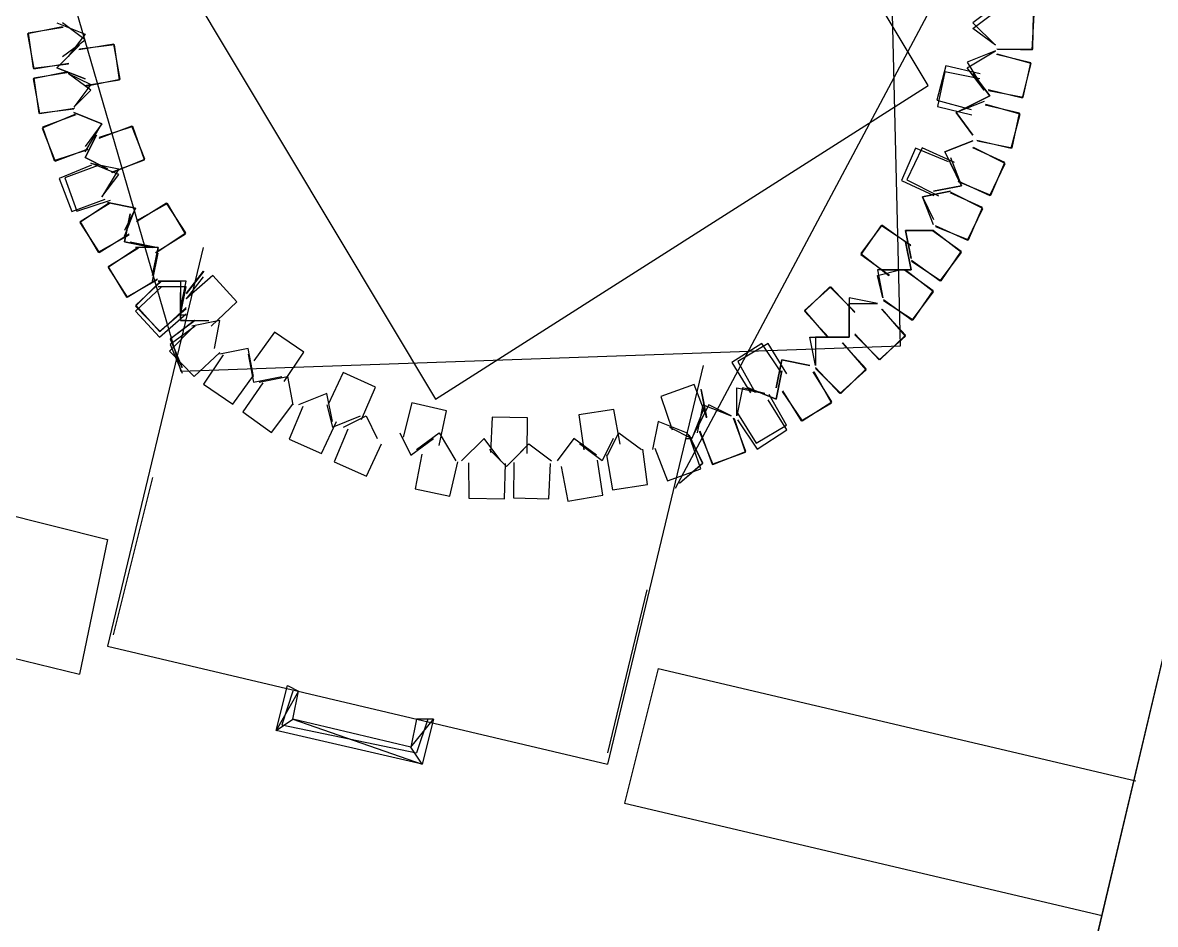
# Model space of a CAD drawing. Header units: feet. Extents: x -84 to 198, y -22 to 181.
# Drawn here: x 36.692 to 39.38, y 62.33 to 64.472 of the extents above; entities that cross this region are included whole.
import ezdxf

# ---------------------------------------------------------------- set-up
doc = ezdxf.new("R2010")
doc.units = ezdxf.units.FT
doc.layers.add('A-LINEA', color=7, linetype='CONTINUOUS')
doc.layers.add('A-LINEA-FINA', color=9, linetype='CONTINUOUS')

msp = doc.modelspace()

# ---------------------------------------------------------------- linework, layer by layer
at = {"layer": 'A-LINEA'}
for p, q in [((40.7867, 68.8311), (38.56, 59.4311)), ((40.7867, 68.8311), (38.56, 59.4311)), ((39, 64.5111), (38.9467, 64.4711)), ((39, 64.5111), (38.9467, 64.4711)), ((38.9467, 64.4711), (39, 64.4178)), ((38.9467, 64.4711), (39, 64.4178)), ((39, 64.4044), (38.9333, 64.3778)), ((39, 64.4044), (38.9333, 64.3778)), ((38.9333, 64.3778), (38.9733, 64.3111)), ((38.9333, 64.3778), (38.9733, 64.3111)), ((38.9067, 64.2578), (38.96, 64.2844)), ((38.9067, 64.2578), (38.96, 64.2844)), ((36.8133, 64.2578), (36.88, 64.2311)), ((36.8133, 64.2578), (36.88, 64.2311)), ((38.9467, 64.2044), (38.9067, 64.2578)), ((38.9467, 64.2044), (38.9067, 64.2578)), ((36.88, 64.2311), (36.84, 64.1778)), ((36.88, 64.2311), (36.84, 64.1778)), ((36.84, 64.1511), (36.8667, 64.2044)), ((36.84, 64.1511), (36.8667, 64.2044)), ((38.88, 64.1644), (38.9467, 64.1911)), ((38.88, 64.1644), (38.9467, 64.1911)), ((38.9067, 64.1111), (38.88, 64.1644)), ((38.9067, 64.1111), (38.88, 64.1644)), ((36.8933, 64.1244), (36.84, 64.1511)), ((36.8933, 64.1244), (36.84, 64.1511)), ((38.8267, 64.0578), (38.8933, 64.0711)), ((38.8267, 64.0578), (38.8933, 64.0711)), ((38.8533, 63.9911), (38.8267, 64.0578)), ((38.8533, 63.9911), (38.8267, 64.0578)), ((36.9333, 63.9511), (36.9467, 64.0178)), ((36.9333, 63.9511), (36.9467, 64.0178)), ((37, 63.9378), (36.9333, 63.9511)), ((37, 63.9378), (36.9333, 63.9511)), ((37.12, 63.9378), (36.8933, 62.9911)), ((37.12, 63.9378), (36.8933, 62.9911)), ((37, 63.8578), (37.0133, 63.9244)), ((37, 63.8578), (37.0133, 63.9244)), ((37, 63.8578), (37.0133, 63.9244)), ((37, 63.8578), (37.0133, 63.9244)), ((37.1216, 63.8816), (37.0801, 63.8273)), ((37.1216, 63.8816), (37.0801, 63.8273)), ((37.1205, 63.8812), (37.0802, 63.8294)), ((37.1205, 63.8812), (37.0802, 63.8294)), ((37.12, 63.8677), (37.0802, 63.8156)), ((37.12, 63.8677), (37.0802, 63.8156)), ((37.16, 63.7644), (37.0933, 63.7511)), ((37.16, 63.7644), (37.0933, 63.7511)), ((37.1467, 63.6978), (37.16, 63.7644)), ((37.1467, 63.6978), (37.16, 63.7644)), ((38.3067, 63.6578), (38.08, 62.7111)), ((38.3067, 63.6578), (38.08, 62.7111)), ((38.48, 63.5778), (38.4933, 63.6444)), ((38.48, 63.5778), (38.4933, 63.6444)), ((38.315, 63.5339), (38.3017, 63.6009)), ((38.315, 63.5339), (38.3017, 63.6009)), ((38.3148, 63.5335), (38.302, 63.6006)), ((38.3148, 63.5335), (38.302, 63.6006)), ((38.3157, 63.5355), (38.3029, 63.5998)), ((38.3157, 63.5355), (38.3029, 63.5998)), ((38.4133, 63.6044), (38.48, 63.5778)), ((38.4133, 63.6044), (38.48, 63.5778)), ((38.32, 63.5644), (38.2933, 63.5111)), ((38.32, 63.5644), (38.2933, 63.5111)), ((38.2267, 63.5111), (38.28, 63.4844)), ((38.2267, 63.5111), (38.28, 63.4844)), ((36.0933, 63.4444), (36.8933, 63.2444)), ((36.0933, 63.4444), (36.8933, 63.2444)), ((37, 63.3911), (36.9067, 63.0178)), ((37, 63.3911), (36.9067, 63.0178)), ((36.8933, 63.2444), (36.8267, 62.9244)), ((36.8933, 63.2444), (36.8267, 62.9244)), ((36.0133, 63.1244), (36.8267, 62.9244)), ((36.0133, 63.1244), (36.8267, 62.9244)), ((38.1733, 63.1244), (38.08, 62.7378)), ((38.1733, 63.1244), (38.08, 62.7378)), ((36.8933, 62.9911), (38.08, 62.7111)), ((36.8933, 62.9911), (38.08, 62.7111)), ((38.2, 62.9378), (39.3333, 62.6711)), ((38.2, 62.9378), (39.3333, 62.6711)), ((38.2, 62.9378), (39.3333, 62.6711)), ((38.2, 62.9378), (39.3333, 62.6711)), ((37.3333, 62.8844), (37.3067, 62.8044)), ((37.3333, 62.8844), (37.3067, 62.8044)), ((37.3333, 62.8844), (37.3067, 62.8044)), ((37.3333, 62.8844), (37.3067, 62.8044)), ((37.6533, 62.8178), (37.6267, 62.7378)), ((37.6533, 62.8178), (37.6267, 62.7378)), ((37.6533, 62.8178), (37.6267, 62.7378)), ((37.6533, 62.8178), (37.6267, 62.7378)), ((37.3067, 62.8044), (37.6267, 62.7378)), ((37.3067, 62.8044), (37.6267, 62.7378)), ((37.3067, 62.8044), (37.6267, 62.7378)), ((37.3067, 62.8044), (37.6267, 62.7378))]:
    msp.add_line(p, q, dxfattribs=at)
for points in [[(39, 61.2844), (39.9733, 61.0578), (41.32, 66.7511), (40.3467, 66.9778), (39, 61.2844)], [(39, 61.2844), (39.9733, 61.0578), (41.32, 66.7511), (40.3467, 66.9778), (39, 61.2844)], [(37.5588, 65.7228), (36.7257, 64.8222), (37.067, 63.6439)], [(37.5588, 65.7228), (36.7257, 64.8222), (37.067, 63.6439)], [(37.5588, 65.7228), (36.7257, 64.8222), (37.067, 63.6439)], [(37.5588, 65.7228), (36.7257, 64.8222), (37.067, 63.6439)], [(38.2412, 63.3661), (39.0589, 64.9039), (37.5588, 65.7228)], [(38.2412, 63.3661), (39.0589, 64.9039), (37.5588, 65.7228)], [(38.1287, 65.5111), (36.9593, 64.767), (37.6713, 63.5778), (38.8407, 64.3219), (38.1287, 65.5111)], [(37.6713, 63.5778), (38.8407, 64.3219), (38.1287, 65.5111), (36.9593, 64.767), (37.6713, 63.5778)], [(38.1287, 65.5111), (36.9593, 64.767), (37.6713, 63.5778), (38.8407, 64.3219), (38.1287, 65.5111)], [(37.6713, 63.5778), (38.8407, 64.3219), (38.1287, 65.5111), (36.9593, 64.767), (37.6713, 63.5778)], [(37.067, 63.6439), (38.775, 63.7038), (38.733, 65.445)], [(37.067, 63.6439), (38.775, 63.7038), (38.733, 65.445)], [(39, 64.4178), (38.9467, 64.4578), (39, 64.4978)], [(39, 64.4178), (38.9467, 64.4578), (39, 64.4978)], [(39.0032, 64.4097), (39.0872, 64.4068), (39.0917, 64.4907), (39.0079, 64.4969)], [(39.0032, 64.4097), (39.0872, 64.4068), (39.0917, 64.4907), (39.0079, 64.4969)], [(39.0047, 64.4082), (39.0888, 64.4083), (39.0902, 64.4924), (39.0063, 64.4955)], [(39.0047, 64.4082), (39.0888, 64.4083), (39.0902, 64.4924), (39.0063, 64.4955)], [(36.7861, 64.4614), (36.7037, 64.4448), (36.7186, 64.3622), (36.8016, 64.3755)], [(36.7861, 64.4614), (36.7037, 64.4448), (36.7186, 64.3622), (36.8016, 64.3755)], [(36.7879, 64.4602), (36.705, 64.4466), (36.7169, 64.3635), (36.8003, 64.3737)], [(36.7879, 64.4602), (36.705, 64.4466), (36.7169, 64.3635), (36.8003, 64.3737)], [(36.7733, 64.4711), (36.84, 64.4444), (36.8, 64.3911)], [(36.7733, 64.4711), (36.84, 64.4444), (36.8, 64.3911)], [(36.7867, 64.3911), (36.84, 64.4311), (36.7867, 64.4711)], [(36.7867, 64.3911), (36.84, 64.4311), (36.7867, 64.4711)], [(36.8267, 64.4178), (36.7733, 64.3644), (36.84, 64.3378)], [(36.84, 64.3378), (36.7733, 64.3644), (36.8267, 64.4178)], [(36.8267, 64.4178), (36.7733, 64.3644), (36.84, 64.3378)], [(36.84, 64.3378), (36.7733, 64.3644), (36.8267, 64.4178)], [(36.8406, 64.3208), (36.923, 64.3374), (36.908, 64.4201), (36.8251, 64.4068)], [(36.8406, 64.3208), (36.923, 64.3374), (36.908, 64.4201), (36.8251, 64.4068)], [(36.8388, 64.3221), (36.9217, 64.3356), (36.9098, 64.4188), (36.8264, 64.4085)], [(36.8388, 64.3221), (36.9217, 64.3356), (36.9098, 64.4188), (36.8264, 64.4085)], [(38.9733, 64.3111), (38.9333, 64.3644), (39, 64.4044)], [(38.9733, 64.3111), (38.9333, 64.3644), (39, 64.4044)], [(38.9826, 64.3124), (39.0644, 64.2931), (39.0852, 64.3745), (39.0043, 64.3969)], [(38.9826, 64.3124), (39.0644, 64.2931), (39.0852, 64.3745), (39.0043, 64.3969)], [(38.9838, 64.3105), (39.0663, 64.2943), (39.0841, 64.3764), (39.0024, 64.3958)], [(38.9838, 64.3105), (39.0663, 64.2943), (39.0841, 64.3764), (39.0024, 64.3958)], [(36.7994, 64.3547), (36.717, 64.3382), (36.732, 64.2555), (36.8149, 64.2688)], [(36.7994, 64.3547), (36.717, 64.3382), (36.732, 64.2555), (36.8149, 64.2688)], [(36.8012, 64.3535), (36.7183, 64.34), (36.7302, 64.2568), (36.8136, 64.2671)], [(36.8012, 64.3535), (36.7183, 64.34), (36.7302, 64.2568), (36.8136, 64.2671)], [(36.8133, 64.2711), (36.8533, 64.3111), (36.8, 64.3511)], [(36.8, 64.3511), (36.8533, 64.3244), (36.8133, 64.2711)], [(36.8133, 64.2711), (36.8533, 64.3111), (36.8, 64.3511)], [(36.8, 64.3511), (36.8533, 64.3244), (36.8133, 64.2711)], [(38.964, 64.3499), (38.8822, 64.3691), (38.8614, 64.2877), (38.9424, 64.2653)], [(38.964, 64.3499), (38.8822, 64.3691), (38.8614, 64.2877), (38.9424, 64.2653)], [(38.9628, 64.3384), (38.8804, 64.3546), (38.8625, 64.2725), (38.9443, 64.253)], [(38.9628, 64.3384), (38.8804, 64.3546), (38.8625, 64.2725), (38.9443, 64.253)], [(38.9333, 64.2711), (38.9867, 64.2978), (38.9467, 64.3511)], [(38.9467, 64.3511), (38.9867, 64.2978), (38.9333, 64.2711)], [(38.9333, 64.2711), (38.9867, 64.2978), (38.9467, 64.3511)], [(38.9467, 64.3511), (38.9867, 64.2978), (38.9333, 64.2711)], [(38.9733, 64.2844), (38.9067, 64.2578), (38.9467, 64.2044)], [(38.9733, 64.2844), (38.9067, 64.2578), (38.9467, 64.2044)], [(38.956, 64.1924), (39.0378, 64.1731), (39.0586, 64.2545), (38.9776, 64.2769)], [(38.956, 64.1924), (39.0378, 64.1731), (39.0586, 64.2545), (38.9776, 64.2769)], [(38.9572, 64.1905), (39.0396, 64.1743), (39.0575, 64.2564), (38.9757, 64.2758)], [(38.9572, 64.1905), (39.0396, 64.1743), (39.0575, 64.2564), (38.9757, 64.2758)], [(36.8156, 64.2535), (36.7381, 64.2212), (36.7689, 64.143), (36.8476, 64.1722)], [(36.8156, 64.2535), (36.7381, 64.2212), (36.7689, 64.143), (36.8476, 64.1722)], [(36.8177, 64.2526), (36.739, 64.2232), (36.7669, 64.1439), (36.8467, 64.1703)], [(36.8177, 64.2526), (36.739, 64.2232), (36.7669, 64.1439), (36.8467, 64.1703)], [(36.84, 64.1644), (36.88, 64.2311), (36.8133, 64.2578)], [(36.84, 64.1644), (36.88, 64.2311), (36.8133, 64.2578)], [(36.9044, 64.1154), (36.9819, 64.1477), (36.9511, 64.2259), (36.8724, 64.1967)], [(36.9044, 64.1154), (36.9819, 64.1477), (36.9511, 64.2259), (36.8724, 64.1967)], [(36.9023, 64.1163), (36.981, 64.1457), (36.9531, 64.225), (36.8733, 64.1986)], [(36.9023, 64.1163), (36.981, 64.1457), (36.9531, 64.225), (36.8733, 64.1986)], [(36.8667, 64.2044), (36.84, 64.1511), (36.8933, 64.1244)], [(36.8667, 64.2044), (36.84, 64.1511), (36.8933, 64.1244)], [(38.9467, 64.1911), (38.88, 64.1644), (38.9067, 64.1111)], [(38.9467, 64.1911), (38.88, 64.1644), (38.9067, 64.1111)], [(38.8885, 64.1414), (38.8108, 64.1734), (38.7773, 64.0964), (38.8537, 64.0613)], [(38.8885, 64.1414), (38.8108, 64.1734), (38.7773, 64.0964), (38.8537, 64.0613)], [(38.9027, 64.1394), (38.8262, 64.1742), (38.7899, 64.0984), (38.8649, 64.0606)], [(38.9027, 64.1394), (38.8262, 64.1742), (38.7899, 64.0984), (38.8649, 64.0606)], [(38.9107, 64.0962), (38.9871, 64.0614), (39.0235, 64.1372), (38.9484, 64.1749)], [(38.9107, 64.0962), (38.9871, 64.0614), (39.0235, 64.1372), (38.9484, 64.1749)], [(38.9115, 64.0942), (38.9892, 64.0622), (39.0227, 64.1392), (38.9463, 64.1742)], [(38.9115, 64.0942), (38.9892, 64.0622), (39.0227, 64.1392), (38.9463, 64.1742)], [(36.8556, 64.1335), (36.7781, 64.1012), (36.8089, 64.023), (36.8876, 64.0522)], [(36.8556, 64.1335), (36.7781, 64.1012), (36.8089, 64.023), (36.8876, 64.0522)], [(36.871, 64.1326), (36.7923, 64.1032), (36.8202, 64.0239), (36.9, 64.0503)], [(36.871, 64.1326), (36.7923, 64.1032), (36.8202, 64.0239), (36.9, 64.0503)], [(36.88, 64.0578), (36.92, 64.1111), (36.8533, 64.1378)], [(36.8533, 64.1378), (36.92, 64.1244), (36.88, 64.0578)], [(36.88, 64.0578), (36.92, 64.1111), (36.8533, 64.1378)], [(36.8533, 64.1378), (36.92, 64.1244), (36.88, 64.0578)], [(38.8933, 64.1511), (38.92, 64.0844), (38.8533, 64.0711)], [(38.8933, 64.1511), (38.92, 64.0844), (38.8533, 64.0711)], [(38.8533, 64.0711), (38.92, 64.0844), (38.8933, 64.1378)], [(38.8533, 64.0711), (38.92, 64.0844), (38.8933, 64.1378)], [(38.8933, 64.0711), (38.8267, 64.0578), (38.8533, 64.0044)], [(38.8933, 64.0711), (38.8267, 64.0578), (38.8533, 64.0044)], [(38.8573, 63.9895), (38.9338, 63.9547), (38.9701, 64.0305), (38.8951, 64.0683)], [(38.8573, 63.9895), (38.9338, 63.9547), (38.9701, 64.0305), (38.8951, 64.0683)], [(38.8582, 63.9875), (38.9359, 63.9555), (38.9694, 64.0325), (38.893, 64.0676)], [(38.8582, 63.9875), (38.9359, 63.9555), (38.9694, 64.0325), (38.893, 64.0676)], [(36.8977, 64.0434), (36.8279, 63.9966), (36.8733, 63.9259), (36.9449, 63.97)], [(36.8977, 64.0434), (36.8279, 63.9966), (36.8733, 63.9259), (36.9449, 63.97)], [(36.8998, 64.043), (36.8284, 63.9987), (36.8712, 63.9265), (36.9443, 63.9679)], [(36.8998, 64.043), (36.8284, 63.9987), (36.8712, 63.9265), (36.9443, 63.9679)], [(36.9333, 63.9644), (36.96, 64.0311), (36.8933, 64.0444)], [(36.8933, 64.0444), (36.96, 64.0311), (36.9333, 63.9778)], [(36.9333, 63.9644), (36.96, 64.0311), (36.8933, 64.0444)], [(36.8933, 64.0444), (36.96, 64.0311), (36.9333, 63.9778)], [(37.009, 63.9255), (37.0788, 63.9723), (37.0333, 64.0429), (36.9618, 63.9989)], [(37.009, 63.9255), (37.0788, 63.9723), (37.0333, 64.0429), (36.9618, 63.9989)], [(37.0068, 63.9259), (37.0783, 63.9701), (37.0354, 64.0424), (36.9623, 64.001)], [(37.0068, 63.9259), (37.0783, 63.9701), (37.0354, 64.0424), (36.9623, 64.001)], [(36.9467, 64.0178), (36.9333, 63.9511), (37, 63.9378)], [(36.9467, 64.0178), (36.9333, 63.9511), (37, 63.9378)], [(38.7991, 63.9414), (38.7309, 63.9904), (38.6805, 63.9232), (38.7468, 63.8715)], [(38.7991, 63.9414), (38.7309, 63.9904), (38.6805, 63.9232), (38.7468, 63.8715)], [(38.7987, 63.9435), (38.7288, 63.99), (38.6809, 63.921), (38.7489, 63.8718)], [(38.7987, 63.9435), (38.7288, 63.99), (38.6809, 63.921), (38.7489, 63.8718)], [(38.8533, 63.9778), (38.7867, 63.9778), (38.8, 63.9111)], [(38.8, 63.9111), (38.7867, 63.9778), (38.8533, 63.9778)], [(38.8533, 63.9778), (38.7867, 63.9778), (38.8, 63.9111)], [(38.8, 63.9111), (38.7867, 63.9778), (38.8533, 63.9778)], [(38.8009, 63.9075), (38.8691, 63.8585), (38.9195, 63.9257), (38.8532, 63.9774)], [(38.8009, 63.9075), (38.8691, 63.8585), (38.9195, 63.9257), (38.8532, 63.9774)], [(38.8013, 63.9054), (38.8712, 63.8588), (38.9191, 63.9279), (38.8511, 63.9771)], [(38.8013, 63.9054), (38.8712, 63.8588), (38.9191, 63.9279), (38.8511, 63.9771)], [(36.9467, 63.9511), (37.0133, 63.9378), (37, 63.8711)], [(36.9467, 63.9511), (37.0133, 63.9378), (37, 63.8711)], [(38.7333, 63.8844), (38.8, 63.8844), (38.7867, 63.9511)], [(38.7867, 63.9511), (38.8, 63.8844), (38.7333, 63.8844)], [(38.7333, 63.8844), (38.8, 63.8844), (38.7867, 63.9511)], [(38.7867, 63.9511), (38.8, 63.8844), (38.7333, 63.8844)], [(36.9644, 63.9368), (36.8946, 63.89), (36.94, 63.8193), (37.0116, 63.8633)], [(36.9644, 63.9368), (36.8946, 63.89), (36.94, 63.8193), (37.0116, 63.8633)], [(36.9665, 63.9363), (36.8951, 63.8921), (36.9379, 63.8198), (37.011, 63.8612)], [(36.9665, 63.9363), (36.8951, 63.8921), (36.9379, 63.8198), (37.011, 63.8612)], [(37, 63.8711), (37.0133, 63.9378), (36.96, 63.9378)], [(37, 63.8711), (37.0133, 63.9378), (36.96, 63.9378)], [(37.1389, 63.7511), (37.2, 63.8088), (37.1434, 63.871), (37.0802, 63.8157)], [(37.1389, 63.7511), (37.2, 63.8088), (37.1434, 63.871), (37.0802, 63.8157)], [(38.7867, 63.8844), (38.72, 63.8844), (38.7333, 63.8178)], [(38.7333, 63.8178), (38.72, 63.8711), (38.7733, 63.8844)], [(38.7867, 63.8844), (38.72, 63.8844), (38.7333, 63.8178)], [(38.7333, 63.8178), (38.72, 63.8711), (38.7733, 63.8844)], [(38.7342, 63.8142), (38.8024, 63.7651), (38.8528, 63.8324), (38.7866, 63.8841)], [(38.7342, 63.8142), (38.8024, 63.7651), (38.8528, 63.8324), (38.7866, 63.8841)], [(38.7346, 63.8121), (38.8046, 63.7655), (38.8525, 63.8345), (38.7844, 63.8838)], [(38.7346, 63.8121), (38.8046, 63.7655), (38.8525, 63.8345), (38.7844, 63.8838)], [(37.0193, 63.8578), (36.96, 63.7983), (37.0183, 63.7378), (37.0799, 63.7949)], [(37.0193, 63.8578), (36.96, 63.7983), (37.0183, 63.7378), (37.0799, 63.7949)], [(37.021, 63.8444), (36.96, 63.7866), (37.0166, 63.7245), (37.0798, 63.7799)], [(37.021, 63.8444), (36.96, 63.7866), (37.0166, 63.7245), (37.0798, 63.7799)], [(37.021, 63.8444), (36.96, 63.7866), (37.0166, 63.7245), (37.0798, 63.7799)], [(37.021, 63.8444), (36.96, 63.7866), (37.0166, 63.7245), (37.0798, 63.7799)], [(37.0215, 63.8578), (36.9601, 63.8004), (37.0162, 63.7379), (37.0798, 63.7928)], [(37.0215, 63.8578), (36.9601, 63.8004), (37.0162, 63.7379), (37.0798, 63.7928)], [(37.0667, 63.7911), (37.08, 63.8578), (37.0133, 63.8578)], [(37.0133, 63.8578), (37.0667, 63.8578), (37.0667, 63.7911)], [(37.0667, 63.7911), (37.08, 63.8578), (37.0133, 63.8578)], [(37.0133, 63.8578), (37.0667, 63.8578), (37.0667, 63.7911)], [(37.0667, 63.7778), (37.08, 63.8444), (37.0133, 63.8444)], [(37.0667, 63.7778), (37.08, 63.8444), (37.0133, 63.8444)], [(37.0667, 63.7778), (37.08, 63.8444), (37.0133, 63.8444)], [(37.0667, 63.7778), (37.08, 63.8444), (37.0133, 63.8444)], [(38.6667, 63.7851), (38.6071, 63.8444), (38.5467, 63.7861), (38.6038, 63.7245)], [(38.6667, 63.7851), (38.6071, 63.8444), (38.5467, 63.7861), (38.6038, 63.7245)], [(38.6666, 63.783), (38.6093, 63.8444), (38.5468, 63.7883), (38.6017, 63.7247)], [(38.6666, 63.783), (38.6093, 63.8444), (38.5468, 63.7883), (38.6017, 63.7247)], [(37.0667, 63.8311), (37.0667, 63.7778), (37.08, 63.7778)], [(37.08, 63.7644), (37.0667, 63.7644), (37.0667, 63.8311)], [(37.0667, 63.8311), (37.0667, 63.7644), (37.08, 63.7644)], [(37.0667, 63.8311), (37.0667, 63.7644), (37.1333, 63.7644)], [(37.0667, 63.8311), (37.0667, 63.7778), (37.08, 63.7778)], [(37.08, 63.7644), (37.0667, 63.7644), (37.0667, 63.8311)], [(37.0667, 63.8311), (37.0667, 63.7644), (37.08, 63.7644)], [(37.0667, 63.8311), (37.0667, 63.7644), (37.1333, 63.7644)], [(38.72, 63.8044), (38.6533, 63.8178), (38.6533, 63.7511)], [(38.72, 63.8044), (38.6533, 63.8178), (38.6533, 63.7511)], [(38.5867, 63.7244), (38.6533, 63.7244), (38.6533, 63.7911)], [(38.6533, 63.7911), (38.6533, 63.7244), (38.5867, 63.7244)], [(38.5867, 63.7244), (38.6533, 63.7244), (38.6533, 63.7911)], [(38.6533, 63.7911), (38.6533, 63.7244), (38.5867, 63.7244)], [(38.6533, 63.7378), (38.6533, 63.8044), (38.72, 63.8044)], [(38.6533, 63.7378), (38.6533, 63.8044), (38.72, 63.8044)], [(38.6667, 63.7304), (38.7262, 63.6711), (38.7866, 63.7295), (38.7295, 63.791)], [(38.6667, 63.7304), (38.7262, 63.6711), (38.7866, 63.7295), (38.7295, 63.791)], [(38.6667, 63.7326), (38.724, 63.6712), (38.7865, 63.7273), (38.7317, 63.7909)], [(38.6667, 63.7326), (38.724, 63.6712), (38.7865, 63.7273), (38.7317, 63.7909)], [(37.0993, 63.7644), (37.042, 63.7196), (37.07, 63.6525)], [(37.0993, 63.7644), (37.042, 63.7196), (37.07, 63.6525)], [(37.1015, 63.7644), (37.0423, 63.7208), (37.0698, 63.6526)], [(37.1015, 63.7644), (37.0423, 63.7208), (37.0698, 63.6526)], [(37.099, 63.7511), (37.04, 63.6913), (37.0987, 63.6311), (37.1599, 63.6886)], [(37.099, 63.7511), (37.04, 63.6913), (37.0987, 63.6311), (37.1599, 63.6886)], [(37.101, 63.7511), (37.0421, 63.707), (37.0703, 63.639)], [(37.101, 63.7511), (37.0421, 63.707), (37.0703, 63.639)], [(37.3126, 63.6191), (37.3589, 63.6893), (37.2897, 63.7369), (37.2407, 63.6686)], [(37.3126, 63.6191), (37.3589, 63.6893), (37.2897, 63.7369), (37.2407, 63.6686)], [(38.4923, 63.6401), (38.4455, 63.7099), (38.3748, 63.6644), (38.4189, 63.5929)], [(38.4923, 63.6401), (38.4455, 63.7099), (38.3748, 63.6644), (38.4189, 63.5929)], [(38.5052, 63.638), (38.461, 63.7094), (38.3887, 63.6666), (38.4301, 63.5934)], [(38.5052, 63.638), (38.461, 63.7094), (38.3887, 63.6666), (38.4301, 63.5934)], [(38.5733, 63.6578), (38.56, 63.7244), (38.6267, 63.7244)], [(38.5733, 63.6578), (38.56, 63.7244), (38.6267, 63.7244)], [(38.64, 63.7244), (38.5733, 63.7244), (38.5733, 63.6578)], [(38.64, 63.7244), (38.5733, 63.7244), (38.5733, 63.6578)], [(38.5733, 63.6504), (38.6329, 63.5911), (38.6933, 63.6495), (38.6362, 63.711)], [(38.5733, 63.6504), (38.6329, 63.5911), (38.6933, 63.6495), (38.6362, 63.711)], [(38.5734, 63.6526), (38.6307, 63.5912), (38.6932, 63.6473), (38.6383, 63.7109)], [(38.5734, 63.6526), (38.6307, 63.5912), (38.6932, 63.6473), (38.6383, 63.7109)], [(37.1673, 63.6831), (37.1211, 63.6129), (37.1904, 63.5654), (37.2393, 63.6337)], [(37.1673, 63.6831), (37.1211, 63.6129), (37.1904, 63.5654), (37.2393, 63.6337)], [(37.24, 63.6311), (37.2267, 63.6978), (37.16, 63.6844)], [(37.24, 63.6311), (37.2267, 63.6978), (37.16, 63.6844)], [(37.2267, 63.6844), (37.24, 63.6178), (37.3067, 63.6311)], [(37.2267, 63.6844), (37.24, 63.6178), (37.3067, 63.6311)], [(38.56, 63.6578), (38.4933, 63.6711), (38.48, 63.6044)], [(38.48, 63.6044), (38.4933, 63.6711), (38.56, 63.6578)], [(38.56, 63.6578), (38.4933, 63.6711), (38.48, 63.6044)], [(38.48, 63.6044), (38.4933, 63.6711), (38.56, 63.6578)], [(37.2533, 63.6178), (37.32, 63.6311), (37.3333, 63.5644)], [(37.2533, 63.6178), (37.32, 63.6311), (37.3333, 63.5644)], [(37.4962, 63.529), (37.5292, 63.6063), (37.4526, 63.6408), (37.4166, 63.5648)], [(37.4962, 63.529), (37.5292, 63.6063), (37.4526, 63.6408), (37.4166, 63.5648)], [(38.4933, 63.6444), (38.48, 63.5778), (38.4133, 63.6044)], [(38.4933, 63.6444), (38.48, 63.5778), (38.4133, 63.6044)], [(38.4944, 63.5955), (38.5412, 63.5257), (38.6118, 63.5711), (38.5678, 63.6427)], [(38.4944, 63.5955), (38.5412, 63.5257), (38.6118, 63.5711), (38.5678, 63.6427)], [(38.4948, 63.5976), (38.539, 63.5262), (38.6113, 63.569), (38.5699, 63.6421)], [(38.4948, 63.5976), (38.539, 63.5262), (38.6113, 63.569), (38.5699, 63.6421)], [(37.2616, 63.6166), (37.2143, 63.5472), (37.2827, 63.4985), (37.3328, 63.566)], [(37.2616, 63.6166), (37.2143, 63.5472), (37.2827, 63.4985), (37.3328, 63.566)], [(38.315, 63.5338), (38.285, 63.6123), (38.206, 63.5839), (38.2329, 63.5043)], [(38.315, 63.5338), (38.285, 63.6123), (38.206, 63.5839), (38.2329, 63.5043)], [(38.4533, 63.5911), (38.4, 63.6044), (38.3867, 63.5378)], [(38.3867, 63.5378), (38.3867, 63.6044), (38.4533, 63.5911)], [(38.4533, 63.5911), (38.4, 63.6044), (38.3867, 63.5378)], [(38.3867, 63.5378), (38.3867, 63.6044), (38.4533, 63.5911)], [(37.4267, 63.5244), (37.4133, 63.5911), (37.3467, 63.5644)], [(37.4267, 63.5244), (37.4133, 63.5911), (37.3467, 63.5644)], [(37.6799, 63.4678), (37.6972, 63.5501), (37.6154, 63.569), (37.5949, 63.4875)], [(37.6799, 63.4678), (37.6972, 63.5501), (37.6154, 63.569), (37.5949, 63.4875)], [(38.3877, 63.5288), (38.4345, 63.459), (38.5052, 63.5045), (38.4611, 63.576)], [(38.3877, 63.5288), (38.4345, 63.459), (38.5052, 63.5045), (38.4611, 63.576)], [(38.3881, 63.5443), (38.4324, 63.4728), (38.5046, 63.5157), (38.4632, 63.5888)], [(38.3881, 63.5443), (38.4324, 63.4728), (38.5046, 63.5157), (38.4632, 63.5888)], [(37.357, 63.5599), (37.3241, 63.4826), (37.4008, 63.4482), (37.4367, 63.5241)], [(37.357, 63.5599), (37.3241, 63.4826), (37.4008, 63.4482), (37.4367, 63.5241)], [(37.4133, 63.5644), (37.4267, 63.5111), (37.4933, 63.5378)], [(37.4133, 63.5644), (37.4267, 63.5111), (37.4933, 63.5378)], [(38.1094, 63.4705), (38.0949, 63.5532), (38.0119, 63.5403), (38.0232, 63.4571)], [(38.1094, 63.4705), (38.0949, 63.5532), (38.0119, 63.5403), (38.0232, 63.4571)], [(38.3067, 63.5511), (38.28, 63.4844), (38.2667, 63.4978)], [(38.3067, 63.5511), (38.28, 63.4844), (38.2667, 63.4978)], [(38.3733, 63.5378), (38.32, 63.5644), (38.2933, 63.5111)], [(38.2933, 63.4978), (38.3067, 63.5644), (38.3733, 63.5378)], [(38.3733, 63.5378), (38.32, 63.5644), (38.2933, 63.5111)], [(38.3733, 63.5378), (38.32, 63.5644), (38.2933, 63.5111)], [(38.2933, 63.4978), (38.3067, 63.5644), (38.3733, 63.5378)], [(38.3733, 63.5378), (38.32, 63.5644), (38.2933, 63.5111)], [(37.4533, 63.5111), (37.5067, 63.5378), (37.5333, 63.4844)], [(37.4533, 63.5111), (37.5067, 63.5378), (37.5333, 63.4844)], [(37.8893, 63.4488), (37.8898, 63.5329), (37.8058, 63.535), (37.802, 63.4511)], [(37.8893, 63.4488), (37.8898, 63.5329), (37.8058, 63.535), (37.802, 63.4511)], [(38.2667, 63.4978), (38.2, 63.5244), (38.1867, 63.4578)], [(38.2667, 63.4978), (38.2, 63.5244), (38.1867, 63.4578)], [(38.2267, 63.5111), (38.28, 63.4844), (38.3067, 63.5378)], [(38.2267, 63.5111), (38.28, 63.4844), (38.3067, 63.5378)], [(38.2667, 63.4978), (38.28, 63.4844), (38.3067, 63.5378)], [(38.2667, 63.4844), (38.28, 63.4844), (38.3067, 63.5378)], [(38.2667, 63.4978), (38.28, 63.4844), (38.3067, 63.5378)], [(38.2667, 63.4844), (38.28, 63.4844), (38.3067, 63.5378)], [(38.2976, 63.5001), (38.3299, 63.4225), (38.4081, 63.4533), (38.3789, 63.5321)], [(38.2976, 63.5001), (38.3299, 63.4225), (38.4081, 63.4533), (38.3789, 63.5321)], [(38.2983, 63.5017), (38.3284, 63.4232), (38.4074, 63.4518), (38.3804, 63.5313)], [(38.2983, 63.5017), (38.3284, 63.4232), (38.4074, 63.4518), (38.3804, 63.5313)], [(38.2985, 63.5021), (38.3279, 63.4234), (38.4072, 63.4513), (38.3808, 63.5311)], [(38.2985, 63.5021), (38.3279, 63.4234), (38.4072, 63.4513), (38.3808, 63.5311)], [(37.4634, 63.5064), (37.4309, 63.429), (37.5077, 63.3949), (37.5433, 63.4711)], [(37.4634, 63.5064), (37.4309, 63.429), (37.5077, 63.3949), (37.5433, 63.4711)], [(37.5867, 63.4978), (37.6133, 63.4444), (37.6667, 63.4844)], [(37.5867, 63.4978), (37.6133, 63.4444), (37.6667, 63.4844)], [(37.6267, 63.4578), (37.68, 63.4978), (37.72, 63.4311)], [(37.6267, 63.4578), (37.68, 63.4978), (37.72, 63.4311)], [(37.8267, 63.4311), (37.7867, 63.4844), (37.7333, 63.4311)], [(37.8267, 63.4311), (37.7867, 63.4844), (37.7333, 63.4311)], [(38.0533, 63.4444), (38, 63.4844), (37.96, 63.4311)], [(38.0533, 63.4444), (38, 63.4844), (37.96, 63.4311)], [(38.0933, 63.4844), (38.0667, 63.4311), (38.0133, 63.4711)], [(38.0933, 63.4844), (38.0667, 63.4311), (38.0133, 63.4711)], [(38.08, 63.4444), (38.1067, 63.4978), (38.16, 63.4578)], [(38.08, 63.4444), (38.1067, 63.4978), (38.16, 63.4578)], [(38.1916, 63.4615), (38.2218, 63.3832), (38.3008, 63.4119), (38.2736, 63.4914)], [(38.1916, 63.4615), (38.2218, 63.3832), (38.3008, 63.4119), (38.2736, 63.4914)], [(38.2502, 63.3779), (38.3054, 63.4253), (38.2742, 63.4911)], [(38.2502, 63.3779), (38.3054, 63.4253), (38.2742, 63.4911)], [(38.2504, 63.3779), (38.3056, 63.4265), (38.2722, 63.4921)], [(38.2504, 63.3779), (38.3056, 63.4265), (38.2722, 63.4921)], [(38.2506, 63.3779), (38.3055, 63.4258), (38.2737, 63.4913)], [(38.2506, 63.3779), (38.3055, 63.4258), (38.2737, 63.4913)], [(37.88, 63.4578), (37.84, 63.4178), (37.8, 63.4578)], [(37.88, 63.4578), (37.84, 63.4178), (37.8, 63.4578)], [(37.8533, 63.4311), (37.8933, 63.4711), (37.9467, 63.4311)], [(37.8533, 63.4311), (37.8933, 63.4711), (37.9467, 63.4311)], [(38.0773, 63.4452), (38.0916, 63.3624), (38.1747, 63.3751), (38.1636, 63.4584)], [(38.0773, 63.4452), (38.0916, 63.3624), (38.1747, 63.3751), (38.1636, 63.4584)], [(37.6392, 63.4471), (37.6234, 63.3646), (37.7055, 63.3472), (37.7246, 63.429)], [(37.6392, 63.4471), (37.6234, 63.3646), (37.7055, 63.3472), (37.7246, 63.429)], [(37.97, 63.4176), (37.9858, 63.3351), (38.0686, 63.3493), (38.0561, 63.4324)], [(37.97, 63.4176), (37.9858, 63.3351), (38.0686, 63.3493), (38.0561, 63.4324)], [(37.7501, 63.4261), (37.7509, 63.3421), (37.8349, 63.3412), (37.8374, 63.4251)], [(37.7501, 63.4261), (37.7509, 63.3421), (37.8349, 63.3412), (37.8374, 63.4251)], [(37.8575, 63.4268), (37.8569, 63.3428), (37.9408, 63.3405), (37.9447, 63.4244)], [(37.8575, 63.4268), (37.8569, 63.3428), (37.9408, 63.3405), (37.9447, 63.4244)], [(38.2, 62.9378), (38.12, 62.6178), (39.2533, 62.3511)], [(38.2, 62.9378), (38.12, 62.6178), (39.2533, 62.3511)]]:
    msp.add_lwpolyline(points, dxfattribs=at)
at = {"layer": 'A-LINEA-FINA'}
for points in [[(37.3467, 62.8844), (37.2933, 62.7911), (37.32, 62.8978), (37.3467, 62.8844), (37.3467, 62.8844)], [(37.3467, 62.8844), (37.2933, 62.7911), (37.32, 62.8978), (37.3467, 62.8844), (37.3467, 62.8844)], [(37.3333, 62.8178), (37.3467, 62.8844), (37.2933, 62.7911), (37.3333, 62.8178)], [(37.3333, 62.8178), (37.3467, 62.8844), (37.2933, 62.7911), (37.3333, 62.8178)], [(37.3333, 62.8178), (37.64, 62.7111), (37.2933, 62.7911), (37.3333, 62.8178), (37.3333, 62.8178)], [(37.3333, 62.8178), (37.64, 62.7111), (37.2933, 62.7911), (37.3333, 62.8178), (37.3333, 62.8178)], [(37.6133, 62.7511), (37.3333, 62.8178), (37.64, 62.7111), (37.6133, 62.7511)], [(37.6133, 62.7511), (37.3333, 62.8178), (37.64, 62.7111), (37.6133, 62.7511)], [(37.6267, 62.8178), (37.6133, 62.7511), (37.6667, 62.8178), (37.6267, 62.8178)], [(37.6133, 62.7511), (37.6667, 62.8178), (37.64, 62.7111), (37.6133, 62.7511), (37.6133, 62.7511)], [(37.6267, 62.8178), (37.6133, 62.7511), (37.6667, 62.8178), (37.6267, 62.8178)], [(37.6133, 62.7511), (37.6667, 62.8178), (37.64, 62.7111), (37.6133, 62.7511), (37.6133, 62.7511)]]:
    msp.add_lwpolyline(points, dxfattribs=at)

doc.saveas('drawing.dxf')
